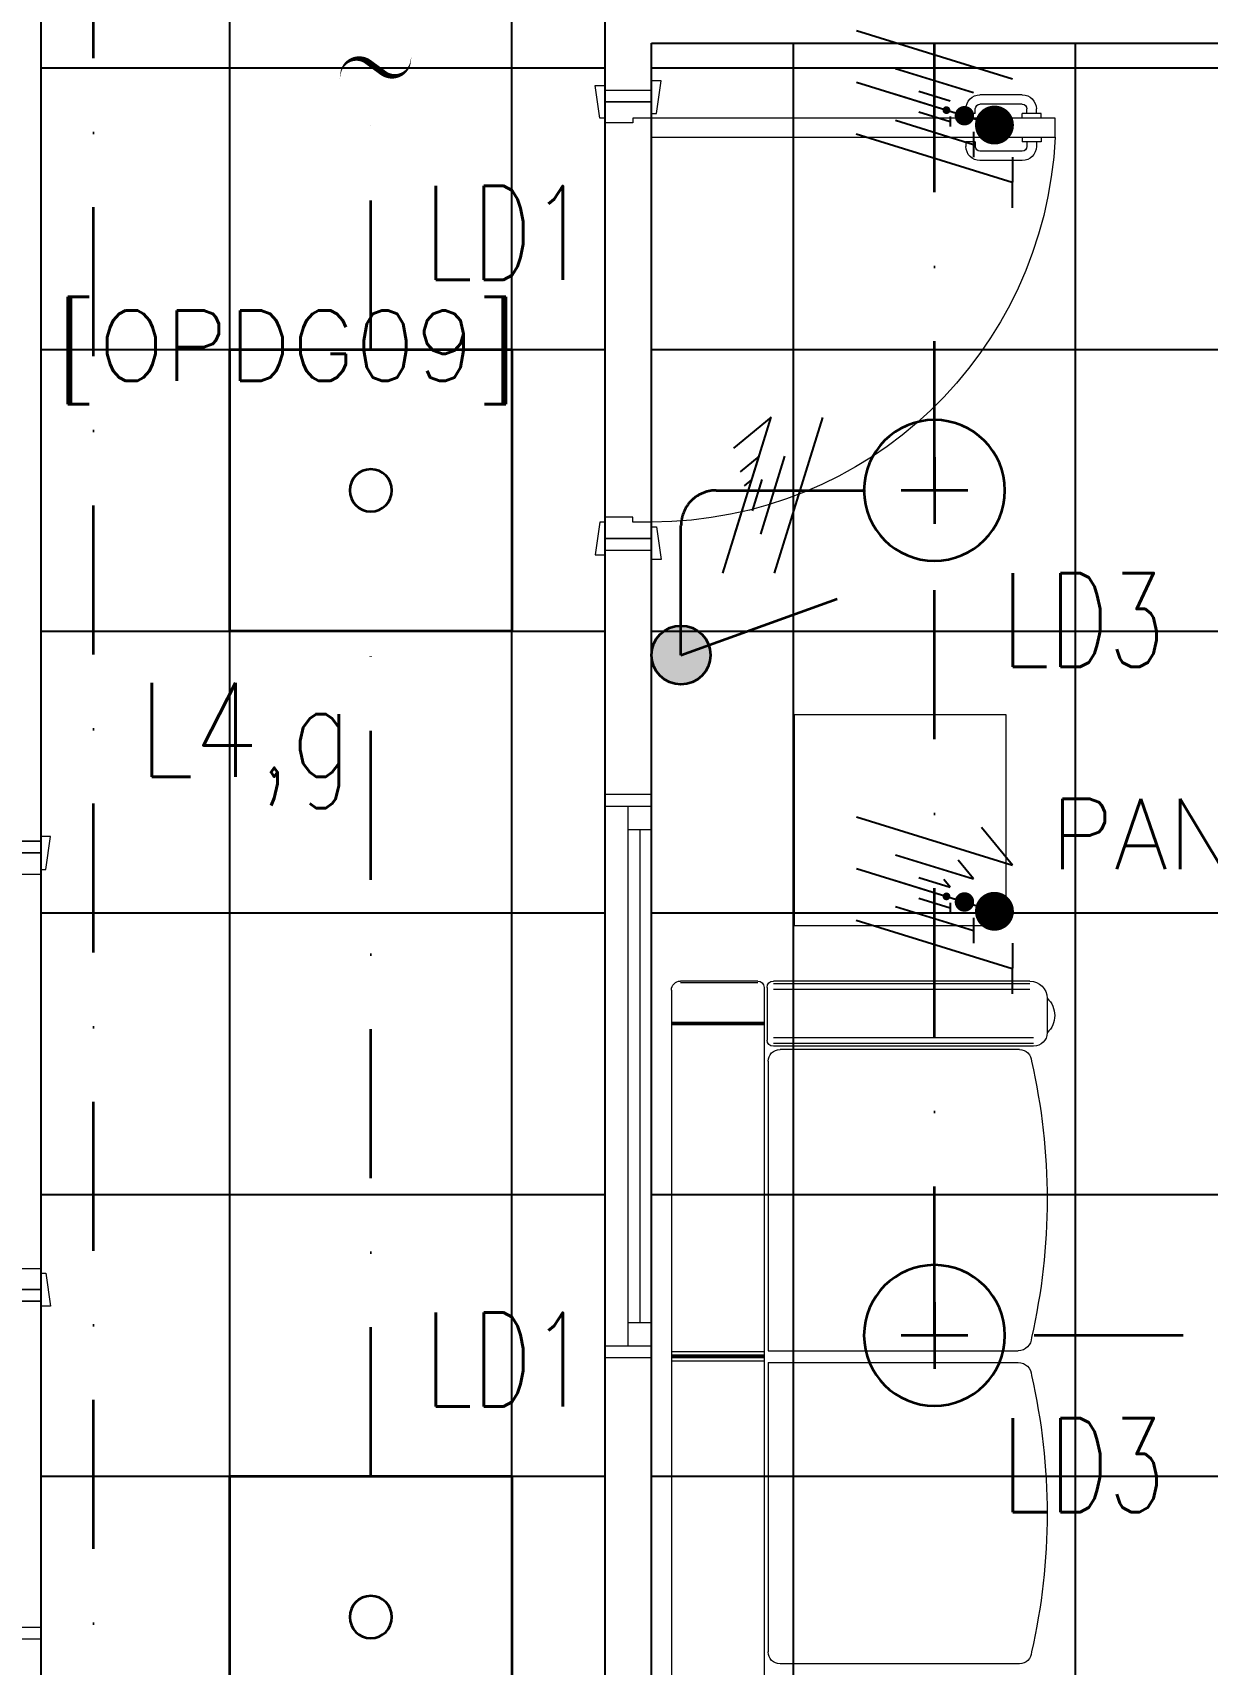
# Model space of a CAD drawing. Header units: inches. Extents: x -12418 to 57169, y -29325 to 19878.
# Drawn here: x 9180 to 11681, y -8201 to -4725 of the extents above; entities that cross this region are included whole.
import ezdxf
from ezdxf.enums import TextEntityAlignment as Align

# ---------------------------------------------------------------- set-up
doc = ezdxf.new("R2010")
doc.units = ezdxf.units.IN
doc.header["$LTSCALE"] = 25
doc.header["$MEASUREMENT"] = 0
doc.linetypes.add('DASHDOT', pattern=[25.4, 12.7, -6.35, 0, -6.35])
doc.layers.get('0').update_dxf_attribs({"color": 8})
for name, color, linetype, lineweight in [('00-Ground Floor$0$72_EGR_BASE_TEXT', 252, 'Continuous', 5), ('00-Ground Floor$0$Aluminum', 251, 'Continuous', 5), ('00-Ground Floor$0$LOADING', 253, 'Continuous', 5), ('00-Ground Floor$0$Walls', 251, 'Continuous', 5), ('00-Ground Floor$0$Wooden Joinery', 251, 'Continuous', 5), ('E-LITE-CIRC', 6, 'Continuous', 25), ('E-LITE-CIRC-NUMB', 6, 'Continuous', 25), ('E-LITE-CLNG', 150, 'Continuous', 35), ('E-LITE-CLNG @ 100', 150, 'Continuous', 35), ('E-LITE-CLNG-CNDT', 6, 'DASHDOT', 35), ('E-LITE-CTRL', 6, 'Continuous', 25), ('E-LITE-IDEN', 6, 'Continuous', 25), ('E-LITE-SWCH @ 100', 3, 'Continuous', 35), ('E-POWR-WIRE', 6, 'Continuous', 25), ('E-POWR-WIRE @ 100', 6, 'Continuous', 25), ('E-POWR-WIRE @ 20', 6, 'Continuous', 25), ('E-POWR-WIRE @ 50', 6, 'Continuous', 25)]:
    doc.layers.add(name, color=color, linetype=linetype, lineweight=lineweight)
doc.layers.add('00-Ground Floor$0$False Ceiling', color=251, linetype='Continuous')
doc.layers.add('E-LIGHTING CONDUIT', color=6, linetype='Continuous')
doc.styles.add('00-Ground Floor$0$SIMPLEX', font='SIMPLEX.shx', dxfattribs={"height": 150})
doc.styles.add('DC_Simplex', font='SIMPLEX.shx', dxfattribs={"width": 0.7})

# ---------------------------------------------------------------- blocks, each defined once
blk = doc.blocks.new('00-Ground Floor$0$A$C72370EFE')
at = {"layer": '00-Ground Floor$0$Wooden Joinery'}
for p, q in [((-0.01, -0.03), (-0.01, -0.07)), ((0, -0.03), (-0.01, -0.03)), ((0.04, -0.03), (0.05, -0.03)), ((0.05, -0.03), (0.05, -0.07)), ((-0.01, -0.04), (-0.02, -0.04)), ((-0.01, -0.06), (-0.02, -0.06)), ((0.05, -0.04), (0.06, -0.04)), ((0.05, -0.06), (0.06, -0.06)), ((-0.05, -0.07), (-0.05, -0.16)), ((-0.03, -0.07), (-0.03, -0.16)), ((0, -0.07), (-0.01, -0.07)), ((0.04, -0.07), (0.05, -0.07)), ((0.07, -0.07), (0.07, -0.16)), ((0.09, -0.07), (0.09, -0.16)), ((-0.01, -0.17), (-0.02, -0.17)), ((-0.01, -0.17), (-0.01, -0.19)), ((0.05, -0.17), (0.06, -0.17)), ((0.05, -0.17), (0.05, -0.19)), ((-0.01, -0.19), (-0.02, -0.19)), ((0.05, -0.19), (0.06, -0.19))]:
    blk.add_line(p, q, dxfattribs=at)
for centre, radius, start, end in [((-0.02, -0.07), 0.03, 90, 180), ((-0.02, -0.07), 0.01, 90, 180), ((0.06, -0.07), 0.03, 0, 90), ((0.06, -0.07), 0.01, 0, 90), ((-0.02, -0.16), 0.03, 180, 270), ((-0.02, -0.16), 0.01, 180, 270), ((0.06, -0.16), 0.01, 270, 0), ((0.06, -0.16), 0.03, 270, 0)]:
    blk.add_arc(centre, radius, start, end, dxfattribs=at)
blk = doc.blocks.new('00-Ground Floor$0$A$C5DAD61B4')
at = {"layer": '00-Ground Floor$0$Wooden Joinery'}
for points in [[(80, 959.1), (80, 969.1), (10, 979.1), (10, 959.1)], [(940, 959.1), (940, 969.1), (1010, 979.1), (1010, 959.1)], [(70, 859.1), (70, 849.1), (0, 839.1), (0, 859.1)], [(120, 859.1), (120, 0), (80, 0), (80, 859.1)], [(950, 859.1), (950, 849.1), (1020, 839.1), (1020, 859.1)]]:
    blk.add_lwpolyline(points, close=True, dxfattribs=at)
for points in [[(45, 859.1), (45, 959.1), (20, 959.1), (20, 859.1), (45, 859.1)], [(45, 859.1), (80, 859.1), (80, 899.1), (90, 899.1), (90, 959.1), (45, 959.1), (45, 859.1)], [(975, 859.1), (940, 859.1), (940, 899.1), (930, 899.1), (930, 959.1), (975, 959.1), (975, 859.1)], [(975, 859.1), (975, 959.1), (1000, 959.1), (1000, 859.1), (975, 859.1)]]:
    blk.add_lwpolyline(points, dxfattribs=at)
blk.add_arc((80, 859.1), 860, 272.666, 0, dxfattribs=at)
at = {"layer": '00-Ground Floor$0$Wooden Joinery', "xscale": 999.9999999998854, "yscale": 999.9999999998854, "zscale": 999.9999999998854, "rotation": 180}
blk.add_blockref('00-Ground Floor$0$A$C72370EFE', (120, 0), dxfattribs=at)
blk = doc.blocks.new('00-Ground Floor$0$GF21008-P')
at = {"layer": '00-Ground Floor$0$LOADING'}
for p, q in [((-0.7709, 0), (0.7906, 0)), ((-0.7019, -0.1974), (-0.7019, 0)), ((-0.6994, -0.1974), (-0.6994, 0)), ((-0.6968, -0.1974), (-0.6968, 0)), ((0, -0.1974), (0, 0)), ((0.0069, -0.1974), (0.0069, 0)), ((0.0099, -0.1974), (0.0099, 0)), ((0.0128, -0.1974), (0.0128, 0)), ((0.0197, -0.1974), (0.0197, 0)), ((-0.79, -0.1841), (-0.79, -0.0191)), ((-0.7866, -0.1841), (-0.7866, -0.0191)), ((-0.7767, -0.1974), (0.7964, -0.1974)), ((-0.7767, -0.2037), (-0.6644, -0.2037)), ((-0.6191, -0.2059), (-0.0026, -0.2059)), ((-0.0026, -0.2059), (-0.0026, -0.7385)), ((0.0223, -0.2059), (0.0223, -0.7385)), ((0.0223, -0.2059), (0.639, -0.2059)), ((-0.79, -0.7634), (-0.79, -0.217)), ((-0.784, -0.7634), (-0.784, -0.217)), ((-0.7722, -0.7634), (-0.7722, -0.217)), ((-0.6689, -0.7712), (-0.6689, -0.217)), ((-0.6571, -0.7712), (-0.6571, -0.217)), ((-0.6512, -0.7712), (-0.6512, -0.217)), ((-0.6444, -0.7413), (-0.6444, -0.2312)), ((0.6643, -0.7413), (0.6643, -0.2312)), ((-0.7533, -0.8), (-0.68, -0.8))]:
    blk.add_line(p, q, dxfattribs=at)
for centre, radius, start, end in [((-0.7709, -0.0191), 0.0191, 90, 180), ((-0.7767, -0.1841), 0.0133, 180, 270), ((-0.7767, -0.217), 0.0133, 90, 180), ((-0.6644, -0.217), 0.0133, 0, 90), ((-0.6191, -0.2312), 0.0253, 90, 180), ((0.639, -0.2312), 0.0253, 0, 90), ((-0.7533, -0.7634), 0.0366, 180, 270), ((-0.6191, -0.7413), 0.0253, 180, 270), ((-0.0307, -0.7385), 0.0281, 270, 0), ((0.0504, -0.7385), 0.0281, 180, 270), ((0.639, -0.7413), 0.0253, 270, 0), ((-0.68, -0.7712), 0.0288, 270, 0), ((-0.3249, 0.51), 1.31, 257.0217, 282.9783), ((0.3447, 0.5106), 1.3106, 257.0246, 282.9754), ((-0.7167, -0.7662), 0.0499, 222.6462, 317.3538)]:
    blk.add_arc(centre, radius, start, end, dxfattribs=at)
blk = doc.blocks.new('00-Ground Floor$0$A$C37be4daf')
at = {"layer": '00-Ground Floor$0$Aluminum'}
for p, q in [((1416, 598.2), (216, 598.2)), ((241, 498.2), (241, 598.2)), ((291, 548.2), (291, 598.2)), ((1341, 548.2), (1341, 598.2)), ((1391, 498.2), (1391, 598.2)), ((291, 573.2), (1341, 573.2)), ((1391, 548.2), (241, 548.2)), ((1416, 498.2), (216, 498.2))]:
    blk.add_line(p, q, dxfattribs=at)
at = {"layer": '00-Ground Floor$0$Walls'}
for p, q in [((216, 498.2), (216, 598.2)), ((1416, 498.2), (1416, 598.2))]:
    blk.add_line(p, q, dxfattribs=at)
blk = doc.blocks.new('00-Ground Floor$0$A$Ce9e1c4c3')
at = {"layer": '00-Ground Floor$0$False Ceiling', "color": 254, "linetype": 'Continuous'}
for p, q in [((-90802.1, -11267.4, 0), (-90802.1, -2747.4, 0)), ((-90400, -11267.4), (-90400, -2747.4)), ((-89800, -11267.4), (-89800, -2747.4)), ((-89602.1, -2747.4, 0), (-89602.1, -11267.4, 0)), ((-89200, -8477.4), (-89200, -4747.4)), ((-88600, -8477.4), (-88600, -4747.4)), ((-90802.1, -4800), (-89602.1, -4800)), ((-89502.1, -4800), (-85902.1, -4800)), ((-90802.1, -5400), (-89602.1, -5400)), ((-89502.1, -5400), (-85902.1, -5400)), ((-90802.1, -6000), (-89602.1, -6000)), ((-89502.1, -6000), (-85902.1, -6000)), ((-90802.1, -6600), (-89602.1, -6600)), ((-89502.1, -6600), (-85902.1, -6600)), ((-90802.1, -7200), (-89602.1, -7200)), ((-89502.1, -7200), (-85902.1, -7200)), ((-90802.1, -7800), (-89602.1, -7800)), ((-89502.1, -7800), (-85902.1, -7800))]:
    blk.add_line(p, q, dxfattribs=at)
at = {"layer": '00-Ground Floor$0$False Ceiling', "color": 254}
for p, q in [((-89502.1, -4747.4, 0), (-85902.1, -4747.4, 0)), ((-89502.1, -8477.4, 0), (-89502.1, -4747.4, 0))]:
    blk.add_line(p, q, dxfattribs=at)
blk = doc.blocks.new('00-Ground Floor')
at = {"layer": '00-Ground Floor$0$Aluminum'}
for p, q in [((10397.9, -7547.4, 0), (10397.9, -6347.4, 0)), ((10497.9, -7547.4, 0), (10497.9, -6347.4, 0)), ((10397.9, -6372.4, 0), (10497.9, -6372.4, 0)), ((10447.9, -7522.4, 0), (10447.9, -6372.4, 0)), ((10447.9, -6422.4, 0), (10497.9, -6422.4, 0)), ((10472.9, -6422.4, 0), (10472.9, -7472.4, 0)), ((10447.9, -7472.4, 0), (10497.9, -7472.4, 0)), ((10397.9, -7522.4, 0), (10497.9, -7522.4, 0))]:
    blk.add_line(p, q, dxfattribs=at)
at = {"layer": '00-Ground Floor$0$LOADING'}
blk.add_lwpolyline([(10802, -6177.6), (11252, -6177.6), (11252, -6627.6), (10802, -6627.6)], close=True, dxfattribs=at)
at = {"layer": '00-Ground Floor$0$Walls'}
for p, q in [((9197.9, -6447.4, 0), (9197.9, -2747.4, 0)), ((10397.9, -4847.4, 0), (10397.9, -4547.4, 0)), ((10497.9, -4847.4, 0), (10497.9, -4747.4, 0)), ((10497.9, -4747.4, 0), (14097.9, -4747.4, 0)), ((10397.9, -4847.4, 0), (10497.9, -4847.4, 0)), ((10397.9, -5827.4, 0), (10497.9, -5827.4, 0)), ((10397.9, -6347.4, 0), (10397.9, -5837.4, 0)), ((10497.9, -6347.4, 0), (10497.9, -5847.4, 0)), ((10397.9, -6347.4, 0), (10497.9, -6347.4, 0)), ((9097.9, -6447.4, 0), (9197.9, -6447.4, 0)), ((9097.9, -7427.4, 0), (9197.9, -7427.4, 0)), ((9197.9, -10017.4, 0), (9197.9, -7427.4, 0)), ((10397.9, -8677.4, 0), (10397.9, -7547.4, 0)), ((10397.9, -7547.4, 0), (10497.9, -7547.4, 0)), ((10497.9, -8477.4, 0), (10497.9, -7547.4, 0))]:
    blk.add_line(p, q, dxfattribs=at)
at = {"rotation": 90}
blk.add_blockref('00-Ground Floor$0$A$C37be4daf', (9696.2, -9538.4, 0), dxfattribs=at)
at = {"layer": '00-Ground Floor$0$False Ceiling', "color": 254}
blk.add_blockref('00-Ground Floor$0$A$Ce9e1c4c3', (100000, 0), dxfattribs=at)
at = {"layer": '00-Ground Floor$0$LOADING', "xscale": -1000, "yscale": 1000, "zscale": 1000, "rotation": 90.00000000000017}
blk.add_blockref('00-Ground Floor$0$GF21008-P', (10540, -7535.3), dxfattribs=at)
at = {"layer": '00-Ground Floor$0$Wooden Joinery', "xscale": -1, "rotation": 90}
blk.add_blockref('00-Ground Floor$0$A$C5DAD61B4', (11357, -4827.4, 0), dxfattribs=at)
at = {"layer": '00-Ground Floor$0$Wooden Joinery', "rotation": 270}
blk.add_blockref('00-Ground Floor$0$A$C5DAD61B4', (8238.9, -6427.4, 0), dxfattribs=at)
at = {"layer": '00-Ground Floor$0$72_EGR_BASE_TEXT', "char_height": 150, "attachment_point": 2, "style": '00-Ground Floor$0$SIMPLEX'}
for s, insert in [('[OPDG09]', (9721.3, -5316.5, 0)), ('PANTRY / LOUNGE', (12288.7, -6356.9))]:
    blk.add_mtext(s, dxfattribs=dict(at, insert=insert))
blk = doc.blocks.new('*U14')
blk.add_lwpolyline([(-300, 300), (-300, -300), (300, -300), (300, 300)], close=True)
blk.add_circle((0, 0), 45)
at = {"layer": 'E-LITE-CIRC-NUMB', "style": 'DC_Simplex', "width": 0.7, "flags": 8}
blk.add_attdef('CIRCUIT', text='', height=200, rotation=0, dxfattribs=at).set_placement((-473.9, 300), align=Align.RIGHT)
at = {"layer": 'E-LITE-CTRL', "style": 'DC_Simplex', "width": 0.7, "flags": 8}
blk.add_attdef('CONTROL', (1118.9, -935), '', height=200, rotation=360, dxfattribs=at)
at = {"layer": 'E-LITE-IDEN', "style": 'DC_Simplex', "width": 0.7, "flags": 8}
blk.add_attdef('TYPE', (-114.6, 448.6), '', height=200, rotation=360, dxfattribs=at)
blk = doc.blocks.new('DC_LT-CL-Point')
for p, q in [((0, -0.711), (0, 0.711)), ((0.711, 0), (-0.711, 0))]:
    blk.add_line(p, q)
blk.add_circle((0, 0), 1.5)
at = {"layer": 'E-LITE-CIRC-NUMB', "style": 'DC_Simplex', "width": 0.7, "flags": 8}
blk.add_attdef('CIRCUIT', text='', height=2, rotation=360, dxfattribs=at).set_placement((-3.364, 1.5), align=Align.RIGHT)
at = {"layer": 'E-LITE-CTRL', "style": 'DC_Simplex', "width": 0.7, "flags": 8}
blk.add_attdef('CONTROL', (3.364, -3.498), '', height=2, rotation=360, dxfattribs=at)
at = {"layer": 'E-LITE-IDEN', "style": 'DC_Simplex', "width": 0.7, "flags": 8}
blk.add_attdef('TYPE', (3.364, 1.5), '', height=2, rotation=360, dxfattribs=at)
blk = doc.blocks.new('*U34')
blk.add_hatch(color=256).paths.add_polyline_path([(-0.625, -0.625, -1), (-0.625, 0.625, -1)])
blk.add_line((-0.625, 0), (-3.947, -1.2))
blk.add_circle((-0.625, 0), 0.625)
at = {"layer": 'E-LITE-CTRL', "style": 'DC_Simplex', "width": 0.7, "flags": 8}
blk.add_attdef('CONTROL', (-26.627, -10.116), '', height=2, rotation=360, dxfattribs=at)
at = {"layer": 'E-LITE-IDEN', "style": 'DC_Simplex', "width": 0.7, "flags": 8}
blk.add_attdef('TYPE', text='', height=2, rotation=360, dxfattribs=at).set_placement((-31.991, -10.116), align=Align.RIGHT)
blk = doc.blocks.new('CD-CUT')
at = {"linetype": 'Continuous'}
blk.add_lwpolyline([(-30.4, 100, 0, 1.75, 0), (-13.9, 97.3, 1.75, 17.5, -0.545095), (15.4, 21.1, 17.5, 17.5, 0), (-15.4, -21.1, 17.5, 1.75, 0.545095), (13.9, -97.3, 1.75, 0, 0), (30.4, -100, 0, 0, 0)], format="xyseb", dxfattribs=at)
blk = doc.blocks.new('*U79')
for p, q in [((-0.515, -1.66), (0.515, 1.66)), ((0.515, 1.66), (-0.287, 1.001)), ((0.587, -1.663), (1.617, 1.658))]:
    blk.add_line(p, q)
blk = doc.blocks.new('*U566')
at = {"layer": 'E-POWR-WIRE @ 100', "xscale": 100, "yscale": 100, "zscale": 100}
blk.add_blockref('*U79', (10700.8, -5710.2), dxfattribs=at)
at = {"layer": 'E-POWR-WIRE @ 20', "xscale": 20, "yscale": 20, "zscale": 20}
blk.add_blockref('*U79', (10700.8, -5710.2), dxfattribs=at)
at = {"layer": 'E-POWR-WIRE @ 50', "xscale": 50, "yscale": 50, "zscale": 50}
blk.add_blockref('*U79', (10700.8, -5710.2), dxfattribs=at)
blk = doc.blocks.new('*U86')
for p, q in [((-1.658, 1.617), (1.663, 0.587)), ((-1.66, 0.515), (1.66, -0.515)), ((-1.663, -0.587), (1.658, -1.617)), ((1.659, -1.078), (1.657, -2.157))]:
    blk.add_line(p, q)
at = {"const_width": 0.414}
blk.add_lwpolyline([(1.278, -0.19, 1), (1.277, -0.604, 1)], format="xyb", close=True, dxfattribs=at)
blk = doc.blocks.new('*U720')
at = {"layer": 'E-POWR-WIRE @ 100', "xscale": 100, "yscale": 100, "zscale": 100}
blk.add_blockref('*U86', (11100, -4882.073979), dxfattribs=at)
at = {"layer": 'E-POWR-WIRE @ 20', "xscale": 20, "yscale": 20, "zscale": 20}
blk.add_blockref('*U86', (11100, -4882.073979), dxfattribs=at)
at = {"layer": 'E-POWR-WIRE @ 50', "xscale": 50, "yscale": 50, "zscale": 50}
blk.add_blockref('*U86', (11100, -4882.073979), dxfattribs=at)
blk = doc.blocks.new('*U85')
for p, q in [((-1.658, 1.617), (1.663, 0.587)), ((1.663, 0.587), (1.004, 1.389)), ((-1.66, 0.515), (1.66, -0.515)), ((-1.663, -0.587), (1.658, -1.617)), ((1.659, -1.078), (1.657, -2.157))]:
    blk.add_line(p, q)
at = {"const_width": 0.414}
blk.add_lwpolyline([(1.278, -0.19, 1), (1.277, -0.604, 1)], format="xyb", close=True, dxfattribs=at)
blk = doc.blocks.new('*U802')
at = {"layer": 'E-POWR-WIRE @ 100', "xscale": 100, "yscale": 100, "zscale": 100}
blk.add_blockref('*U85', (11100, -6556.9), dxfattribs=at)
at = {"layer": 'E-POWR-WIRE @ 20', "xscale": 20, "yscale": 20, "zscale": 20}
blk.add_blockref('*U85', (11100, -6556.9), dxfattribs=at)
at = {"layer": 'E-POWR-WIRE @ 50', "xscale": 50, "yscale": 50, "zscale": 50}
blk.add_blockref('*U85', (11100, -6556.9), dxfattribs=at)

msp = doc.modelspace()

# ---------------------------------------------------------------- linework, layer by layer
at = {"layer": 'E-LITE-CLNG-CNDT'}
msp.add_lwpolyline([(11100, -5700), (11100, -4064.1, -0.204842), (11123.2, -4009.9), (11397.9, -3747.4)], format="xyb", dxfattribs=at)
at = {"layer": 'E-LITE-CLNG-CNDT', "color": 1}
msp.add_lwpolyline([(9600, -9300), (9384.8, -9300, -0.414214), (9309.8, -9225), (9309.8, -4700.5, -0.414214), (9384.8, -4625.5), (9407.1, -4625.5, 0.161846), (9452, -4610.6), (9600, -4500)], format="xyb", dxfattribs=at)
at = {"layer": 'E-LITE-CLNG-CNDT'}
for points in [[(9900, -5400), (9900, -4791.7)], [(12900, -5047.4), (12900, -7500), (11100, -7500), (11100, -5700)], [(9900, -7800), (9900, -6000)]]:
    msp.add_lwpolyline(points, dxfattribs=at)
at = {"layer": 'E-LITE-CLNG-CNDT', "elevation": 0}
msp.add_lwpolyline([(10560.4, -6050.7), (10560.4, -5775, -0.414214), (10635.4, -5700), (11100, -5700)], format="xyb", dxfattribs=at)

# ---------------------------------------------------------------- block references
at = {"layer": 'E-LIGHTING CONDUIT', "xscale": 0.762, "yscale": 0.762, "zscale": 0.762, "rotation": 270}
msp.add_blockref('CD-CUT', (9910.2, -4799.1), dxfattribs=at)
at = {"layer": 'E-LITE-CLNG'}
ref = msp.add_blockref('*U14', (9900, -5700), dxfattribs=dict(at, xscale=-1))
ref.add_attrib('TYPE', 'LD1', (10014.6, -5251.4), dxfattribs={"layer": 'E-LITE-IDEN', "height": 200, "rotation": 0, "style": 'DC_Simplex', "width": 0.7, "flags": 8})
ref = msp.add_blockref('*U14', (9900, -8100), dxfattribs=dict(at, xscale=-1))
ref.add_attrib('TYPE', 'LD1', (10014.6, -7651.4), dxfattribs={"layer": 'E-LITE-IDEN', "height": 200, "rotation": 0, "style": 'DC_Simplex', "width": 0.7, "flags": 8})
at = {"layer": 'E-LITE-CLNG @ 100'}
ref = msp.add_blockref('DC_LT-CL-Point', (11100, -5700), dxfattribs=dict(at, xscale=-100, yscale=100, zscale=100, rotation=180))
ref.add_attrib('TYPE', 'LD3', (11242.6, -6076.2), dxfattribs={"layer": 'E-LITE-IDEN', "height": 200, "rotation": 0, "style": 'DC_Simplex', "width": 0.7, "flags": 8})
ref = msp.add_blockref('DC_LT-CL-Point', (11100, -7500), dxfattribs=dict(at, xscale=-100, yscale=100, zscale=100, rotation=180))
ref.add_attrib('TYPE', 'LD3', (11242.6, -7876.2), dxfattribs={"layer": 'E-LITE-IDEN', "height": 200, "rotation": 0, "style": 'DC_Simplex', "width": 0.7, "flags": 8})
at = {"layer": 'E-LITE-CLNG-CNDT'}
msp.add_blockref('00-Ground Floor', (0, 0), dxfattribs=at)
at = {"layer": 'E-LITE-SWCH @ 100', "xscale": 100, "yscale": 100, "zscale": 100, "rotation": 180}
msp.add_blockref('*U34', (10497.9, -6050.7, 0), dxfattribs=at)
at = {"layer": 'E-POWR-WIRE'}
for name in ['*U720', '*U566', '*U802']:
    msp.add_blockref(name, (0, 0), dxfattribs=at)

# ---------------------------------------------------------------- texts
at = {"layer": 'E-LITE-CIRC', "style": 'DC_Simplex', "width": 0.8}
msp.add_text('L4,g', height=200, rotation=0, dxfattribs=at).set_placement((9406.5, -6310))

doc.saveas('drawing.dxf')
